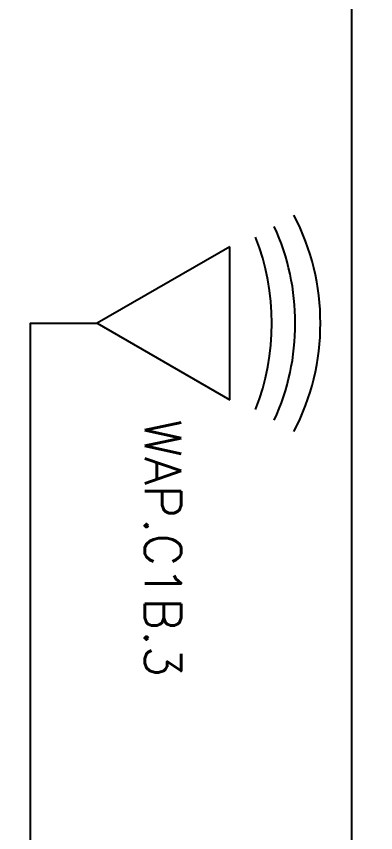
# Model space of a CAD drawing. Header units: inches. Extents: x -460 to 10305, y -938 to 5356.
# Drawn here: x 1962.2 to 2011.5, y 2478.9 to 2590.9 of the extents above; entities that cross this region are included whole.
import ezdxf
from ezdxf.enums import TextEntityAlignment as Align

# ---------------------------------------------------------------- set-up
doc = ezdxf.new("R2010")
doc.units = ezdxf.units.IN
doc.header["$MEASUREMENT"] = 0
doc.linetypes.add('01-0263-01-DWG-BFP-ARCH$0$763', pattern=[5.0001, 5, -0.0001])
for name, color, linetype in [('01-0263-01-DWG-BFP-ARCH$0$SP-AREA', 250, '01-0263-01-DWG-BFP-ARCH$0$763'), ('01-0263-01-DWG-BFP-ARCH$0$SP-WALL', 7, 'Continuous'), ('T-Comm-E-Wireless', 1, 'Continuous'), ('T-Comm-Path', 40, 'Continuous')]:
    doc.layers.add(name, color=color, linetype=linetype)
doc.styles.add('3-32', font='SIMPLEX.shx', dxfattribs={"height": 9})

# ---------------------------------------------------------------- blocks, each defined once
blk = doc.blocks.new('01-0263-01-DWG-BFP-ARCH', base_point=(1295.16, 1353.43))
at = {"layer": '01-0263-01-DWG-BFP-ARCH$0$SP-AREA'}
blk.add_lwpolyline([(3303.16, 2407.43), (3255.16, 2407.43), (3255.16, 1533.43), (3587.16, 1533.43), (3587.16, 2461.43), (3255.16, 2461.43), (3255.16, 2407.43), (3303.16, 2407.43), (3539.16, 2407.43), (3539.16, 1587.43), (3303.16, 1587.43), (3303.16, 2407.43)], close=True, dxfattribs=at)
at = {"layer": '01-0263-01-DWG-BFP-ARCH$0$SP-WALL'}
blk.add_line((3303.16, 1837.93), (3303.16, 2093.43), dxfattribs=at)
blk = doc.blocks.new('WIRELESS')
for p, q in [((10.5, 18.19), (-10.5, 18.19)), ((-10.5, 18.19), (0, 0)), ((0, 0), (10.5, 18.19))]:
    blk.add_line(p, q)
for centre, start, end in [((0, -1.44), 62.4297, 117.5703), ((0, -4.89), 65.5205, 114.4795), ((0, -8.1), 68.4095, 111.5905)]:
    blk.add_arc(centre, 32.08, start, end)
at = {"style": '3-32', "flags": 1}
for tag, p in [('RM_NUMBER', (50.85, 153.68)), ('UTP_CATEGORY', (50.85, 140.31)), ('QUANTITY_UTP', (50.85, 127.18)), ('WIRELESS_OUTLET_LOCATION', (50.85, 114.16)), ('TELECOMM_ROOM', (50.85, 100.31)), ('QTY_COAX', (50.33, 74.2)), ('POS_2', (166.1, 63.3)), ('POS_3', (166.1, 55.3)), ('POS_4', (166.1, 46.8)), ('POS_5', (166.1, 38.67)), ('POS_6', (166.1, 30.05))]:
    blk.add_attdef(tag, p, '', height=5, dxfattribs=at)
at = {"flags": 1}
for tag, p in [('SERIAL_NUMBER', (51.84, 50.25)), ('MAC_ADDRESS', (51.84, 26.25)), ('ELEVATION', (51.84, 2.25)), ('WO_NUMBER', (53.96, -25.57))]:
    blk.add_attdef(tag, text='', height=5, dxfattribs=at).set_placement(p, align=Align.BOTTOM_LEFT)
at = {"style": '3-32'}
blk.add_attdef('POS_1', (13.17, 6.52), '', height=5, dxfattribs=at)

msp = doc.modelspace()

# ---------------------------------------------------------------- block references
msp.add_blockref('01-0263-01-DWG-BFP-ARCH', (0.26, 1949.11))

# ---------------------------------------------------------------- next in the draw order: linework, layer by layer
at = {"layer": 'T-Comm-Path'}
msp.add_lwpolyline([(2240.26, 2638.52), (2286.7, 2638.52), (2286.7, 2140.52), (1964.17, 2140.52), (1964.17, 2548.76), (1973.32, 2548.76)], dxfattribs=at)

# ---------------------------------------------------------------- next in the draw order: block references
at = {"layer": 'T-Comm-E-Wireless', "rotation": 270}
msp.add_blockref('WIRELESS', (1973.32, 2548.76), dxfattribs=at).add_auto_attribs({'POS_1': 'WAP.C1B.3'})

doc.saveas('drawing.dxf')
